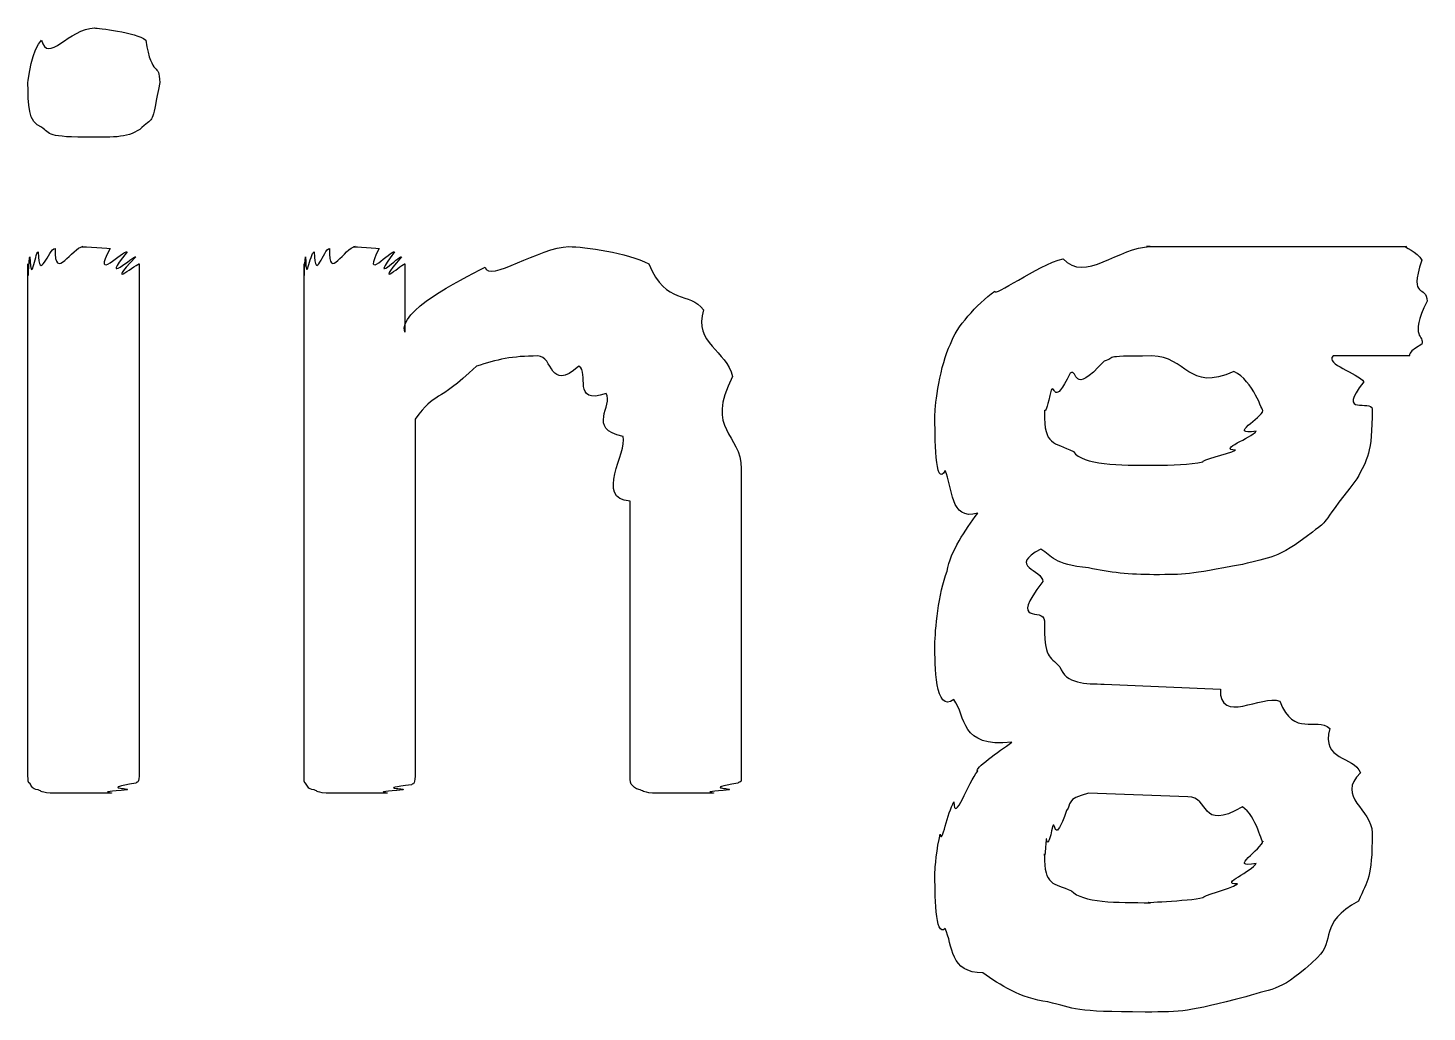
# Model space of a CAD drawing. Header units: millimetres. Extents: x 0 to 216, y 0 to 279.
# Drawn here: x 194.802 to 199.317, y 85.364 to 88.539 of the extents above; entities that cross this region are included whole.
import ezdxf

# ---------------------------------------------------------------- set-up
doc = ezdxf.new("R2010")
doc.units = ezdxf.units.MM
doc.layers.get('0').update_dxf_attribs({"linetype": 'CONTINUOUS'})

msp = doc.modelspace()

# ---------------------------------------------------------------- linework, layer by layer
at = {"color": 0}
for p, q in [((195.227, 88.3627), (195.227, 88.3627)), ((198.71, 87.8336), (199.251, 87.8336)), ((194.802, 86.1247), (194.802, 87.7782)), ((195.161, 87.7782), (195.161, 86.1247)), ((195.693, 86.1247), (195.693, 87.7782)), ((196.018, 87.7782), (196.018, 87.5577)), ((199.317, 87.6572), (199.317, 87.6572)), ((199.256, 87.4808), (199.014, 87.4808)), ((196.051, 87.2765), (196.051, 86.1247)), ((198.787, 87.3044), (198.787, 87.3044)), ((197.104, 87.1167), (197.104, 86.1247)), ((196.745, 86.1247), (196.745, 87.0119)), ((198.275, 86.4224), (198.65, 86.4059)), ((198.545, 86.0584), (198.225, 86.0697)), ((198.787, 85.9151), (198.787, 85.9151))]:
    msp.add_line(p, q, dxfattribs=at)
for points in [[(194.802, 88.3627), (194.802, 88.3694), (194.816, 88.4742), (194.846, 88.5003)], [(194.846, 88.5003), (194.864, 88.4206), (194.936, 88.5391), (195.017, 88.5391)], [(195.017, 88.5391), (195.025, 88.5391), (195.152, 88.5254), (195.182, 88.5003)], [(195.182, 88.5003), (195.202, 88.3737), (195.227, 88.4315), (195.227, 88.3627)], [(194.846, 88.2191), (194.802, 88.2329), (194.802, 88.2922), (194.802, 88.3627)], [(195.227, 88.3627), (195.202, 88.2371), (195.21, 88.2495), (195.177, 88.2248)], [(195.177, 88.2248), (195.14, 88.1863), (195.092, 88.1863), (195.012, 88.1863)], [(195.012, 88.1863), (194.86, 88.1863), (194.875, 88.1973), (194.846, 88.2191)], [(194.808, 87.8004), (194.813, 87.7013), (194.824, 87.8127), (194.835, 87.817)], [(194.835, 87.817), (194.838, 87.7122), (194.868, 87.8279), (194.89, 87.8279)], [(194.89, 87.8279), (194.886, 87.715), (194.946, 87.8336), (194.979, 87.8336)], [(194.979, 87.8336), (194.957, 87.8336), (195.045, 87.8307), (195.067, 87.8279)], [(195.067, 87.8279), (195.004, 87.7122), (195.111, 87.8237), (195.122, 87.817)], [(195.122, 87.817), (195.03, 87.7013), (195.145, 87.8071), (195.15, 87.8004)], [(195.698, 87.8004), (195.699, 87.7013), (195.711, 87.8127), (195.726, 87.817)], [(195.726, 87.817), (195.728, 87.7122), (195.756, 87.8279), (195.775, 87.8279)], [(195.775, 87.8279), (195.77, 87.715), (195.825, 87.8336), (195.858, 87.8336)], [(195.858, 87.8336), (195.832, 87.8336), (195.913, 87.8307), (195.935, 87.8279)], [(195.935, 87.8279), (195.876, 87.7122), (195.974, 87.8237), (195.985, 87.817)], [(195.985, 87.817), (195.898, 87.7013), (196.003, 87.8071), (196.007, 87.8004)], [(196.277, 87.7672), (196.288, 87.715), (196.455, 87.8336), (196.547, 87.8336)], [(196.547, 87.8336), (196.599, 87.8336), (196.736, 87.8141), (196.806, 87.7782)], [(198.143, 87.7947), (198.21, 87.715), (198.325, 87.8336), (198.424, 87.8336)], [(198.424, 87.8336), (198.364, 87.8336), (198.529, 87.8336), (198.573, 87.8336)], [(198.573, 87.8336), (198.574, 87.8336), (198.666, 87.8336), (198.71, 87.8336)], [(199.251, 87.8336), (199.235, 87.8336), (199.289, 87.8184), (199.3, 87.7895)], [(194.802, 87.7782), (194.802, 87.6861), (194.804, 87.7919), (194.808, 87.8004)], [(195.15, 87.8004), (195.041, 87.6861), (195.161, 87.7852), (195.161, 87.7782)], [(195.693, 87.7782), (195.693, 87.6861), (195.694, 87.7919), (195.698, 87.8004)], [(196.007, 87.8004), (195.909, 87.6861), (196.018, 87.7852), (196.018, 87.7782)], [(196.806, 87.7782), (196.861, 87.642), (196.938, 87.6914), (196.982, 87.6293)], [(197.922, 87.69), (197.919, 87.6681), (198.057, 87.7729), (198.143, 87.7947)], [(199.3, 87.7895), (199.257, 87.6572), (199.317, 87.715), (199.317, 87.6572)], [(196.018, 87.5577), (195.997, 87.6268), (196.191, 87.7231), (196.277, 87.7672)], [(197.779, 87.5192), (197.798, 87.5757), (197.863, 87.6459), (197.922, 87.69)], [(199.317, 87.6572), (199.257, 87.5358), (199.311, 87.5482), (199.3, 87.5192)], [(196.982, 87.6293), (196.949, 87.5206), (197.057, 87.4984), (197.076, 87.4145)], [(197.729, 87.2931), (197.729, 87.322), (197.746, 87.4529), (197.779, 87.5192)], [(199.3, 87.5192), (199.235, 87.4808), (199.274, 87.4808), (199.256, 87.4808)], [(196.447, 87.4808), (196.365, 87.4808), (196.315, 87.4695), (196.249, 87.4476)], [(196.58, 87.4476), (196.482, 87.3622), (196.499, 87.4808), (196.447, 87.4808)], [(198.275, 87.4642), (198.166, 87.3442), (198.194, 87.4434), (198.165, 87.4254)], [(198.429, 87.4808), (198.254, 87.4808), (198.319, 87.4751), (198.275, 87.4642)], [(198.694, 87.431), (198.545, 87.3622), (198.542, 87.4808), (198.429, 87.4808)], [(199.014, 87.4808), (198.986, 87.4543), (199.093, 87.4268), (199.113, 87.3979)], [(196.249, 87.4476), (196.118, 87.322), (196.12, 87.3718), (196.051, 87.2765)], [(196.668, 87.3594), (196.555, 87.322), (196.616, 87.4282), (196.58, 87.4476)], [(197.076, 87.4145), (196.985, 87.2381), (197.104, 87.2338), (197.104, 87.1167)], [(198.165, 87.4254), (198.111, 87.3111), (198.118, 87.3926), (198.104, 87.3704)], [(198.787, 87.3044), (198.787, 87.3002), (198.756, 87.4007), (198.694, 87.431)], [(198.104, 87.3704), (198.082, 87.267), (198.082, 87.3234), (198.082, 87.2987)], [(199.113, 87.3979), (199.022, 87.2822), (199.14, 87.3428), (199.14, 87.3097)], [(196.723, 87.2215), (196.603, 87.2451), (196.693, 87.322), (196.668, 87.3594)], [(197.762, 87.1114), (197.729, 87.0507), (197.729, 87.2229), (197.729, 87.2931)], [(198.082, 87.2987), (198.082, 87.1897), (198.112, 87.2049), (198.176, 87.1721)], [(198.766, 87.2381), (198.669, 87.2229), (198.787, 87.2822), (198.787, 87.3044)], [(199.14, 87.3097), (199.14, 87.1636), (199.124, 87.1499), (199.091, 87.0839)], [(198.699, 87.1774), (198.64, 87.1788), (198.75, 87.2162), (198.766, 87.2381)], [(196.745, 87.0119), (196.63, 87.0204), (196.737, 87.1693), (196.723, 87.2215)], [(198.176, 87.1721), (198.206, 87.128), (198.325, 87.128), (198.435, 87.128)], [(198.594, 87.1389), (198.585, 87.1456), (198.673, 87.1622), (198.699, 87.1774)], [(197.867, 86.9735), (197.776, 86.9474), (197.787, 87.0589), (197.762, 87.1114)], [(198.435, 87.128), (198.497, 87.128), (198.55, 87.1305), (198.594, 87.1389)], [(199.091, 87.0839), (198.956, 86.9142), (199.009, 86.9597), (198.947, 86.9128)], [(197.768, 86.7862), (197.78, 86.8521), (197.826, 86.9184), (197.867, 86.9735)], [(198.947, 86.9128), (198.832, 86.8218), (198.81, 86.8331), (198.721, 86.808)], [(198.071, 86.8578), (197.961, 86.7999), (198.077, 86.7929), (198.077, 86.753)], [(198.225, 86.7971), (198.111, 86.808), (198.107, 86.8355), (198.071, 86.8578)], [(197.729, 86.5491), (197.729, 86.5946), (197.741, 86.716), (197.768, 86.7862)], [(198.435, 86.7752), (198.36, 86.7752), (198.291, 86.7819), (198.225, 86.7971)], [(198.721, 86.808), (198.541, 86.7752), (198.541, 86.7752), (198.435, 86.7752)], [(198.077, 86.753), (197.963, 86.6055), (198.082, 86.6733), (198.082, 86.6263)], [(198.082, 86.6263), (198.082, 86.4994), (198.098, 86.5173), (198.132, 86.4775)], [(197.79, 86.3727), (197.729, 86.3258), (197.729, 86.4856), (197.729, 86.5491)], [(198.132, 86.4775), (198.151, 86.4224), (198.216, 86.4224), (198.275, 86.4224)], [(197.977, 86.2348), (197.809, 86.2157), (197.83, 86.3177), (197.79, 86.3727)], [(198.65, 86.4059), (198.647, 86.2902), (198.783, 86.3893), (198.842, 86.3671)], [(198.842, 86.3671), (198.887, 86.2485), (198.959, 86.3191), (199.003, 86.2789)], [(199.003, 86.2789), (198.975, 86.1716), (199.08, 86.1935), (199.102, 86.1356)], [(197.867, 86.1413), (197.853, 86.1494), (197.936, 86.2044), (197.977, 86.2348)], [(194.808, 86.1025), (194.802, 86.0986), (194.802, 86.1162), (194.802, 86.1247)], [(194.835, 86.0806), (194.813, 86.0834), (194.814, 86.0944), (194.808, 86.1025)], [(195.15, 86.1025), (195.03, 86.0834), (195.136, 86.0873), (195.122, 86.0806)], [(195.161, 86.1247), (195.158, 86.0986), (195.156, 86.1095), (195.15, 86.1025)], [(195.698, 86.1025), (195.693, 86.0986), (195.693, 86.1162), (195.693, 86.1247)], [(195.726, 86.0806), (195.703, 86.0834), (195.705, 86.0944), (195.698, 86.1025)], [(196.051, 86.1247), (196.048, 86.0944), (196.047, 86.1039), (196.04, 86.0972)], [(196.751, 86.0972), (196.747, 86.0944), (196.745, 86.1138), (196.745, 86.1247)], [(197.093, 86.1025), (196.974, 86.0834), (197.079, 86.0873), (197.065, 86.0806)], [(197.104, 86.1247), (197.104, 86.0986), (197.099, 86.1095), (197.093, 86.1025)], [(197.79, 86.0418), (197.791, 85.9677), (197.837, 86.1081), (197.867, 86.1413)], [(199.102, 86.1356), (199.022, 86.0584), (199.14, 86.0171), (199.14, 85.9427)], [(194.89, 86.0697), (194.838, 86.0721), (194.849, 86.0764), (194.835, 86.0806)], [(194.979, 86.0697), (194.886, 86.0697), (194.915, 86.0697), (194.89, 86.0697)], [(195.067, 86.0697), (194.957, 86.0697), (195.014, 86.0697), (194.979, 86.0697)], [(195.122, 86.0806), (195.004, 86.0721), (195.092, 86.0721), (195.067, 86.0697)], [(195.781, 86.0697), (195.728, 86.0721), (195.739, 86.0764), (195.726, 86.0806)], [(195.869, 86.0697), (195.776, 86.0697), (195.805, 86.0697), (195.781, 86.0697)], [(195.957, 86.0697), (195.847, 86.0697), (195.905, 86.0697), (195.869, 86.0697)], [(196.012, 86.0806), (195.894, 86.0721), (195.982, 86.0721), (195.957, 86.0697)], [(196.04, 86.0972), (195.92, 86.0834), (196.026, 86.0873), (196.012, 86.0806)], [(196.778, 86.0806), (196.758, 86.0834), (196.758, 86.0929), (196.751, 86.0972)], [(196.833, 86.0697), (196.784, 86.0721), (196.792, 86.0764), (196.778, 86.0806)], [(196.927, 86.0697), (196.831, 86.0697), (196.858, 86.0697), (196.833, 86.0697)], [(197.01, 86.0697), (196.901, 86.0697), (196.96, 86.0697), (196.927, 86.0697)], [(197.065, 86.0806), (196.949, 86.0721), (197.035, 86.0721), (197.01, 86.0697)], [(198.225, 86.0697), (198.148, 86.0517), (198.171, 86.0337), (198.154, 86.0143)], [(198.721, 86.0256), (198.581, 85.9455), (198.618, 86.0584), (198.545, 86.0584)], [(197.746, 85.9374), (197.751, 85.9014), (197.77, 86.009), (197.79, 86.0418)], [(198.154, 86.0143), (198.111, 85.8972), (198.121, 85.9801), (198.109, 85.9649)], [(198.787, 85.9151), (198.787, 85.8972), (198.766, 86.0005), (198.721, 86.0256)], [(197.729, 85.816), (197.729, 85.8241), (197.735, 85.8972), (197.746, 85.9374)], [(198.088, 85.9208), (198.082, 85.8354), (198.082, 85.8862), (198.082, 85.8711)], [(198.109, 85.9649), (198.089, 85.8682), (198.09, 85.936), (198.088, 85.9208)], [(199.14, 85.9427), (199.14, 85.7913), (199.125, 85.7924), (199.096, 85.7222)], [(198.766, 85.8435), (198.669, 85.8241), (198.787, 85.8905), (198.787, 85.9151)], [(198.082, 85.8711), (198.082, 85.7691), (198.111, 85.7814), (198.17, 85.7553)], [(198.705, 85.7772), (198.644, 85.7762), (198.754, 85.8188), (198.766, 85.8435)], [(197.762, 85.634), (197.729, 85.5998), (197.729, 85.7497), (197.729, 85.816)], [(198.17, 85.7553), (198.203, 85.7169), (198.316, 85.7169), (198.424, 85.7169)], [(198.594, 85.7331), (198.589, 85.7388), (198.679, 85.7596), (198.705, 85.7772)], [(198.424, 85.7169), (198.38, 85.7169), (198.55, 85.7222), (198.594, 85.7331)], [(199.096, 85.7222), (198.964, 85.6506), (199.022, 85.5927), (198.964, 85.5405)], [(197.884, 85.4908), (197.776, 85.4893), (197.787, 85.5789), (197.762, 85.634)], [(198.964, 85.5405), (198.845, 85.4273), (198.827, 85.4438), (198.732, 85.4135)], [(198.093, 85.3969), (198.005, 85.4082), (197.939, 85.4509), (197.884, 85.4908)], [(198.407, 85.3641), (198.177, 85.3641), (198.181, 85.375), (198.093, 85.3969)], [(198.732, 85.4135), (198.541, 85.3641), (198.531, 85.3641), (198.407, 85.3641)]]:
    msp.add_open_spline(points, degree=3, dxfattribs=at)

doc.saveas('drawing.dxf')
